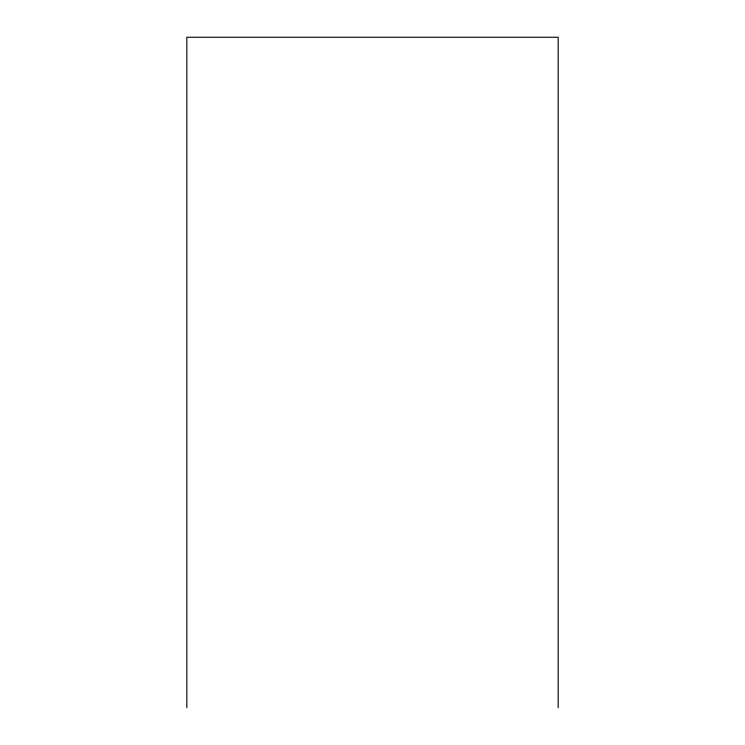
<?xml version="1.0" encoding="UTF-8"?>
<svg xmlns="http://www.w3.org/2000/svg" width="745" height="745" viewBox="0 0 745 745"><rect width="100%" height="100%" fill="white"/><g stroke="black" fill="none" stroke-linecap="round" stroke-linejoin="round"><path stroke-width="1.12" d="M558.173 707.75L558.173 37.25L186.827 37.25L186.827 707.75"/></g></svg>
